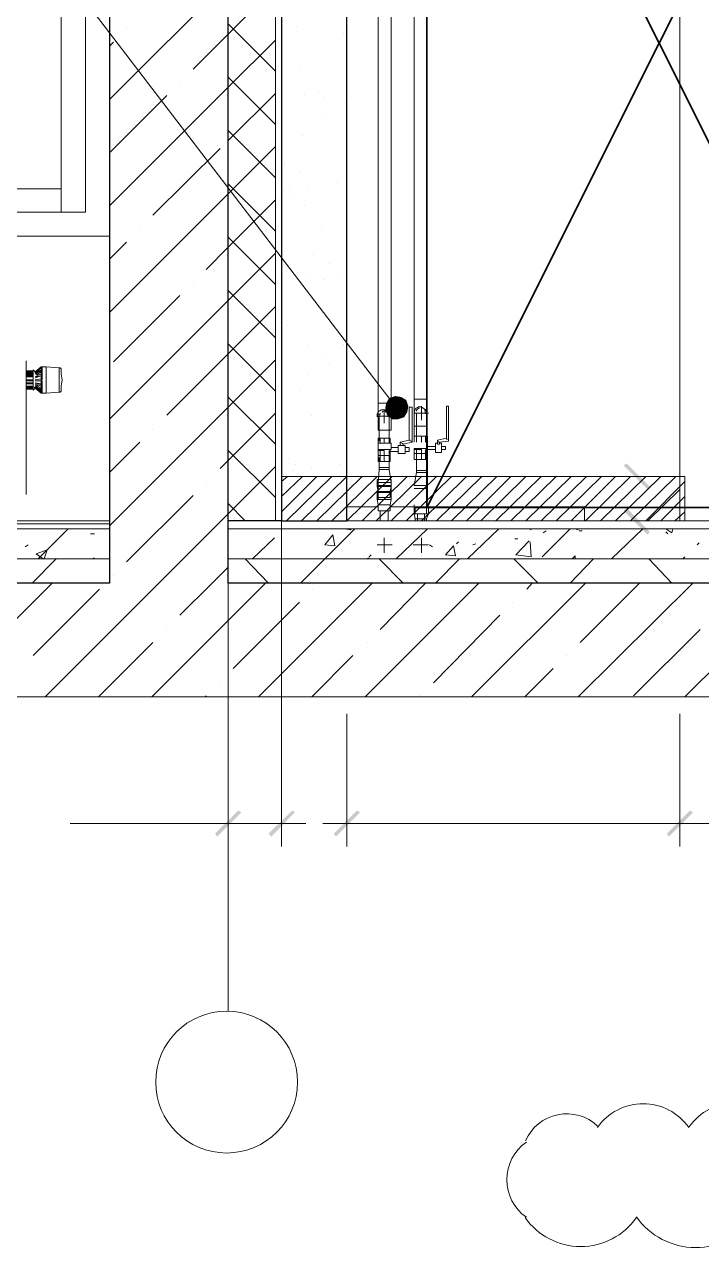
# Model space of a CAD drawing. Header units: millimetres. Extents: x -356862 to 418287, y 0 to 839748.
# Drawn here: x 372308 to 373765, y 767229 to 769862 of the extents above; entities that cross this region are included whole.
import ezdxf

# ---------------------------------------------------------------- set-up
doc = ezdxf.new("R2010")
doc.units = ezdxf.units.MM
doc.layers.add('PDF _Геометрия', color=7, linetype='Continuous', true_color=0xbababa)
doc.layers.add('PDF _Сплошная заливка', color=7, linetype='Continuous', true_color=0xf50000)

msp = doc.modelspace()

# ---------------------------------------------------------------- linework, layer by layer
at = {"color": 1, "lineweight": 35}
for points in [[(373174.3614, 768821.5881), (373174.3614, 770821.5881), (374174.3614, 770821.5881), (374174.3614, 768821.5881), (373174.3614, 768821.5881)], [(373174.3614, 770821.5881), (374174.3614, 768821.5881)], [(374174.3614, 770821.5881), (373174.3614, 768821.5881)]]:
    msp.add_lwpolyline(points, dxfattribs=at)
at = {"layer": 'PDF _Геометрия', "color": 7, "lineweight": 30}
for points in [[(379139.9154, 768659.0532), (372746.8227, 768659.0532), (372746.8227, 772761.6305), (372746.8227, 773006.2697), (372746.8227, 777056.8882), (378628.9876, 777056.8882)], [(371967.4412, 772761.6305), (372491.3587, 772761.6305), (372491.3587, 768659.0532), (371967.4412, 768659.0532)]]:
    msp.add_lwpolyline(points, dxfattribs=at)
at = {"layer": 'PDF _Геометрия', "color": 171, "lineweight": 20, "true_color": 0x7f7fff}
for points in [[(372746.8227, 768793.28), (372848.5752, 768793.28), (372848.5752, 777056.8882), (372746.8227, 777056.8882)], [(373002.2866, 777056.8882), (373718.8845, 777056.8882), (373718.8845, 768793.28), (373002.2866, 768793.28)]]:
    msp.add_lwpolyline(points, close=True, dxfattribs=at)
at = {"layer": 'PDF _Геометрия', "color": 171, "lineweight": 30, "true_color": 0x7f7fff}
msp.add_lwpolyline([(372746.8227, 777056.8882), (372861.5649, 777056.8882), (372861.5649, 768793.28), (372746.8227, 768793.28)], dxfattribs=at)
at = {"layer": 'PDF _Геометрия', "color": 24, "lineweight": 18, "true_color": 0xa12502}
msp.add_lwpolyline([(372861.5649, 768793.28), (373002.2866, 768793.28), (373002.2866, 777056.8882), (372861.5649, 777056.8882)], close=True, dxfattribs=at)
at = {"layer": 'PDF _Геометрия', "color": 8, "lineweight": 25, "true_color": 0x767676}
msp.add_lwpolyline([(372861.5649, 768793.28), (373002.2866, 768793.28), (373002.2866, 777056.8882), (372861.5649, 777056.8882)], close=True, dxfattribs=at)
at = {"layer": 'PDF _Геометрия', "color": 7, "lineweight": 9}
for points in [[(373002.2866, 777056.8882), (373002.2866, 768793.28)], [(372746.8227, 769031.4243), (372746.8227, 769405.9604)], [(372746.8227, 768929.6718), (372746.8227, 768929.6718)], [(372746.8227, 768314.8264), (372746.8227, 768827.9192)], [(372746.8227, 768213.0738), (372746.8227, 768213.0738)], [(372746.8227, 767736.7852), (372746.8227, 768111.3212)]]:
    msp.add_lwpolyline(points, dxfattribs=at)
at = {"layer": 'PDF _Геометрия', "color": 8, "lineweight": 5, "true_color": 0x808080}
for points in [[(373069.4, 777056.8882), (373069.4, 769046.579), (373069.4, 769018.4346), (373069.4, 768988.1254), (373071.5649, 768988.1254), (373071.5649, 768990.2903), (373071.5649, 768992.4553), (373071.5649, 768994.6202), (373071.5649, 768996.7852), (373071.5649, 768998.9501), (373071.5649, 769001.1151), (373071.5649, 769003.28), (373071.5649, 769005.445), (373071.5649, 769007.6099), (373071.5649, 769009.7748), (373071.5649, 769011.9398), (373071.5649, 769014.1047), (373071.5649, 769016.2697), (373071.5649, 769018.4346)], [(373097.5443, 769018.4346), (373097.5443, 769046.579), (373097.5443, 777056.8882)], [(373147.3381, 777056.8882), (373147.3381, 769055.2388), (373147.3381, 769024.9295)], [(372311.668, 768849.5687), (372311.668, 769137.5068)], [(372326.8227, 769079.0532), (372326.8227, 769076.8882), (372326.8227, 769074.7233), (372326.8227, 769102.8676), (372326.8227, 769118.0223), (372326.8227, 769115.8573), (372311.668, 769115.8573)], [(372326.8227, 769118.0223), (372326.8227, 769113.6924), (372326.8227, 769102.8676), (372326.8227, 769089.8779), (372326.8227, 769074.7233), (372337.6474, 769085.548)], [(372337.6474, 769107.1975), (372326.8227, 769118.0223), (372326.8227, 769102.8676), (372326.8227, 769105.0326), (372326.8227, 769107.1975), (372326.8227, 769109.3625), (372326.8227, 769111.5274), (372326.8227, 769113.6924)], [(372326.8227, 769118.0223), (372326.8227, 769118.0223)], [(372344.1422, 769070.3934), (372344.1422, 769068.2285), (372331.1526, 769079.0532), (372344.1422, 769068.2285), (372346.3072, 769068.2285), (372344.1422, 769068.2285), (372344.1422, 769070.3934), (372344.1422, 769072.5584), (372344.1422, 769074.7233), (372344.1422, 769076.8882), (372344.1422, 769079.0532), (372344.1422, 769083.3831), (372344.1422, 769085.548), (372344.1422, 769087.713), (372344.1422, 769094.2078), (372344.1422, 769098.5377), (372344.1422, 769105.0326), (372344.1422, 769109.3625), (372344.1422, 769113.6924), (372344.1422, 769115.8573), (372344.1422, 769118.0223), (372344.1422, 769122.3522), (372344.1422, 769124.5171), (372346.3072, 769124.5171), (372354.967, 769124.5171), (372354.967, 769068.2285)], [(372331.1526, 769113.6924), (372344.1422, 769124.5171), (372344.1422, 769122.3522), (372331.1526, 769111.5274), (372344.1422, 769122.3522), (372346.3072, 769122.3522)], [(372331.1526, 769111.5274), (372344.1422, 769118.0223), (372344.1422, 769122.3522)], [(372333.3175, 769107.1975), (372344.1422, 769113.6924), (372344.1422, 769115.8573)], [(372344.1422, 769122.3522), (372344.1422, 769122.3522)], [(372346.3072, 769122.3522), (372344.1422, 769122.3522), (372346.3072, 769122.3522)], [(372344.1422, 769122.3522), (372344.1422, 769122.3522)], [(372344.1422, 769118.0223), (372344.1422, 769118.0223)], [(372344.1422, 769118.0223), (372344.1422, 769118.0223)], [(372346.3072, 769098.5377), (372346.3072, 769124.5171)], [(372346.3072, 769122.3522), (372346.3072, 769122.3522)], [(372346.3072, 769068.2285), (372354.967, 769068.2285), (372383.1113, 769070.3934), (372385.2763, 769070.3934), (372387.4412, 769072.5584), (372387.4412, 769074.7233), (372387.4412, 769083.3831), (372389.6062, 769096.3728), (372387.4412, 769109.3625), (372387.4412, 769118.0223), (372387.4412, 769120.1872), (372385.2763, 769122.3522), (372387.4412, 769120.1872), (372387.4412, 769118.0223), (372387.4412, 769109.3625), (372389.6062, 769096.3728), (372387.4412, 769083.3831), (372387.4412, 769074.7233), (372387.4412, 769072.5584), (372385.2763, 769070.3934)], [(372385.2763, 769122.3522), (372383.1113, 769122.3522), (372354.967, 769124.5171)], [(372383.1113, 769122.3522), (372383.1113, 769070.3934)], [(372326.8227, 769113.6924), (372311.668, 769113.6924), (372326.8227, 769113.6924)], [(372326.8227, 769111.5274), (372311.668, 769111.5274), (372326.8227, 769111.5274)], [(372311.668, 769109.3625), (372326.8227, 769109.3625)], [(372311.668, 769107.1975), (372326.8227, 769107.1975)], [(372311.668, 769105.0326), (372326.8227, 769105.0326)], [(372326.8227, 769102.8676), (372311.668, 769102.8676), (372326.8227, 769102.8676)], [(372311.668, 769096.3728), (372326.8227, 769096.3728)], [(372326.8227, 769094.2078), (372311.668, 769094.2078)], [(372311.668, 769087.713), (372326.8227, 769087.713), (372326.8227, 769079.0532), (372326.8227, 769081.2181), (372326.8227, 769083.3831), (372326.8227, 769087.713), (372326.8227, 769089.8779)], [(372326.8227, 769089.8779), (372311.668, 769089.8779), (372326.8227, 769089.8779)], [(372326.8227, 769113.6924), (372326.8227, 769113.6924)], [(372326.8227, 769111.5274), (372326.8227, 769111.5274)], [(372326.8227, 769102.8676), (372326.8227, 769102.8676)], [(372326.8227, 769089.8779), (372326.8227, 769089.8779)], [(372346.3072, 769113.6924), (372344.1422, 769113.6924), (372344.1422, 769109.3625), (372331.1526, 769102.8676), (372344.1422, 769105.0326), (372344.1422, 769109.3625), (372346.3072, 769109.3625), (372346.3072, 769105.0326), (372344.1422, 769105.0326), (372331.1526, 769100.7027)], [(372331.1526, 769094.2078), (372344.1422, 769094.2078), (372344.1422, 769098.5377), (372344.1422, 769105.0326)], [(372331.1526, 769096.3728), (372344.1422, 769098.5377), (372346.3072, 769098.5377), (372346.3072, 769096.3728)], [(372346.3072, 769070.3934), (372344.1422, 769070.3934), (372346.3072, 769070.3934), (372346.3072, 769068.2285), (372346.3072, 769094.2078), (372344.1422, 769094.2078), (372344.1422, 769087.713), (372331.1526, 769089.8779), (372344.1422, 769085.548), (372344.1422, 769087.713), (372346.3072, 769087.713)], [(372344.1422, 769107.1975), (372346.3072, 769107.1975)], [(372344.1422, 769105.0326), (372344.1422, 769105.0326)], [(372346.3072, 769105.0326), (372344.1422, 769105.0326), (372346.3072, 769105.0326)], [(372344.1422, 769105.0326), (372344.1422, 769105.0326)], [(372326.8227, 769083.3831), (372311.668, 769083.3831), (372326.8227, 769083.3831)], [(372311.668, 769081.2181), (372326.8227, 769081.2181)], [(372326.8227, 769079.0532), (372311.668, 769079.0532), (372326.8227, 769079.0532)], [(372326.8227, 769076.8882), (372311.668, 769076.8882), (372326.8227, 769076.8882)], [(372326.8227, 769083.3831), (372326.8227, 769083.3831)], [(372326.8227, 769079.0532), (372326.8227, 769079.0532)], [(372326.8227, 769074.7233), (372326.8227, 769074.7233)], [(372326.8227, 769074.7233), (372326.8227, 769074.7233)], [(372328.9876, 769081.2181), (372344.1422, 769070.3934), (372344.1422, 769072.5584)], [(372331.1526, 769087.713), (372344.1422, 769083.3831), (372344.1422, 769085.548), (372346.3072, 769085.548), (372344.1422, 769085.548), (372346.3072, 769085.548), (372346.3072, 769083.3831), (372344.1422, 769083.3831), (372344.1422, 769079.0532), (372331.1526, 769085.548)], [(372344.1422, 769076.8882), (372346.3072, 769076.8882), (372344.1422, 769076.8882), (372346.3072, 769076.8882), (372344.1422, 769076.8882), (372344.1422, 769074.7233), (372331.1526, 769083.3831), (372344.1422, 769076.8882), (372344.1422, 769079.0532), (372346.3072, 769079.0532)], [(372331.1526, 769081.2181), (372344.1422, 769072.5584), (372344.1422, 769074.7233)], [(372346.3072, 769072.5584), (372344.1422, 769072.5584), (372346.3072, 769072.5584)], [(372344.1422, 769068.2285), (372344.1422, 769068.2285)], [(372344.1422, 769068.2285), (372344.1422, 769068.2285)], [(373069.4, 769046.579), (373082.3897, 769046.579), (373097.5443, 769046.579)], [(373147.3381, 769055.2388), (373162.4928, 769055.2388), (373175.4824, 769055.2388)], [(373162.4928, 769009.7748), (373162.4928, 769040.0841)], [(373197.1319, 768959.981), (373197.1319, 768957.8161), (373199.2969, 768957.8161), (373201.4618, 768957.8161), (373201.4618, 768962.146), (373220.9464, 768964.3109), (373220.9464, 769040.0841), (373218.7814, 769040.0841), (373216.6165, 769040.0841), (373216.6165, 768970.8058), (373197.1319, 768966.4759), (373197.1319, 768957.8161), (373197.1319, 768959.981), (373192.802, 768959.981), (373192.802, 768940.4965), (373205.7917, 768940.4965), (373205.7917, 768959.981), (373201.4618, 768959.981)], [(373220.9464, 769040.0841), (373220.9464, 769040.0841)], [(373067.235, 769018.4346), (373097.5443, 769018.4346), (373097.5443, 768988.1254), (373093.2144, 768988.1254), (373093.2144, 768990.2903), (373093.2144, 768992.4553), (373093.2144, 768994.6202), (373093.2144, 768996.7852), (373093.2144, 768998.9501), (373093.2144, 769001.1151), (373093.2144, 769003.28), (373093.2144, 769005.445), (373093.2144, 769007.6099), (373093.2144, 769009.7748), (373093.2144, 769011.9398), (373093.2144, 769014.1047), (373093.2144, 769016.2697), (373093.2144, 769018.4346)], [(373071.5649, 769020.5996), (373073.7299, 769022.7645), (373073.7299, 769024.9295)], [(373075.8948, 769027.0944), (373075.8948, 769027.0944)], [(373078.0598, 769027.0944), (373080.2247, 769029.2594)], [(373082.3897, 769003.28), (373082.3897, 769033.5893)], [(373084.5546, 769029.2594), (373086.7196, 769027.0944)], [(373088.8845, 769027.0944), (373088.8845, 769027.0944)], [(373091.0495, 769024.9295), (373091.0495, 769022.7645)], [(373093.2144, 769022.7645), (373093.2144, 769020.5996)], [(373175.4824, 768953.4862), (373175.4824, 768962.146), (373175.4824, 768975.1357), (373171.1526, 768975.1357), (373162.4928, 768975.1357), (373151.668, 768975.1357), (373147.3381, 768975.1357), (373147.3381, 768962.146), (373147.3381, 768996.7852), (373147.3381, 769024.9295), (373177.6474, 769024.9295)], [(373151.668, 769024.9295), (373151.668, 769022.7645), (373151.668, 769020.5996), (373151.668, 769018.4346), (373151.668, 769016.2697), (373151.668, 769014.1047), (373151.668, 769011.9398), (373151.668, 769009.7748), (373151.668, 769007.6099), (373151.668, 769005.445), (373151.668, 769003.28), (373151.668, 769001.1151), (373151.668, 768998.9501), (373151.668, 768996.7852), (373147.3381, 768996.7852)], [(373151.668, 769029.2594), (373151.668, 769031.4243), (373153.833, 769033.5893), (373155.9979, 769035.7542), (373158.1629, 769035.7542)], [(373164.6577, 769035.7542), (373166.8227, 769035.7542), (373168.9876, 769033.5893)], [(373171.1526, 769033.5893), (373171.1526, 769031.4243), (373171.1526, 769029.2594)], [(373175.4824, 768996.7852), (373173.3175, 768996.7852), (373173.3175, 768998.9501), (373173.3175, 769001.1151), (373173.3175, 769003.28), (373173.3175, 769005.445), (373173.3175, 769007.6099), (373173.3175, 769009.7748), (373173.3175, 769011.9398), (373173.3175, 769014.1047), (373173.3175, 769016.2697), (373173.3175, 769018.4346), (373173.3175, 769020.5996), (373173.3175, 769022.7645), (373173.3175, 769024.9295)], [(373093.2144, 768964.3109), (373093.2144, 768988.1254), (373082.3897, 768988.1254), (373071.5649, 768988.1254), (373071.5649, 768964.3109)], [(373093.2144, 768988.1254), (373082.3897, 768988.1254), (373071.5649, 768988.1254)], [(373173.3175, 768966.4759), (373173.3175, 768996.7852), (373162.4928, 768996.7852), (373151.668, 768996.7852), (373151.668, 768966.4759)], [(373173.3175, 768996.7852), (373162.4928, 768996.7852), (373151.668, 768996.7852)], [(373082.3897, 768921.012), (373082.3897, 768944.8264), (373073.7299, 768944.8264), (373069.4, 768944.8264), (373069.4, 768921.012), (373073.7299, 768921.012), (373082.3897, 768921.012), (373093.2144, 768921.012), (373095.3794, 768921.012), (373095.3794, 768934.0017), (373093.2144, 768934.0017), (373082.3897, 768934.0017), (373073.7299, 768934.0017), (373069.4, 768934.0017), (373069.4, 768946.9913), (373069.4, 768959.981), (373069.4, 768970.8058), (373073.7299, 768970.8058), (373082.3897, 768970.8058), (373093.2144, 768970.8058), (373095.3794, 768970.8058), (373095.3794, 768959.981)], [(373112.6989, 768951.3212), (373097.5443, 768951.3212), (373097.5443, 768959.981), (373082.3897, 768959.981), (373069.4, 768959.981)], [(373073.7299, 768959.981), (373073.7299, 768970.8058)], [(373082.3897, 768959.981), (373082.3897, 768970.8058)], [(373093.2144, 768959.981), (373093.2144, 768970.8058)], [(373119.1938, 768959.981), (373119.1938, 768962.146), (373117.0288, 768962.146)], [(373117.0288, 768962.146), (373117.0288, 768962.146)], [(373123.5237, 768957.8161), (373121.3587, 768959.981)], [(373123.5237, 768957.8161), (373123.5237, 768957.8161)], [(373138.6783, 768964.3109), (373138.6783, 768966.4759), (373136.5134, 768966.4759)], [(373143.0082, 768962.146), (373140.8433, 768964.3109)], [(373151.668, 768962.146), (373151.668, 768975.1357)], [(373162.4928, 768962.146), (373162.4928, 768975.1357)], [(373171.1526, 768962.146), (373171.1526, 768975.1357)], [(373175.4824, 768959.981), (373175.4824, 768959.981)], [(373199.2969, 768964.3109), (373197.1319, 768964.3109), (373197.1319, 768966.4759)], [(373197.1319, 768966.4759), (373197.1319, 768966.4759)], [(373197.1319, 768957.8161), (373197.1319, 768957.8161)], [(373197.1319, 768957.8161), (373197.1319, 768957.8161)], [(373201.4618, 768962.146), (373199.2969, 768962.146)], [(373199.2969, 768957.8161), (373199.2969, 768957.8161)], [(373201.4618, 768962.146), (373201.4618, 768962.146)], [(373201.4618, 768957.8161), (373201.4618, 768959.981), (373201.4618, 768957.8161)], [(373201.4618, 768957.8161), (373201.4618, 768957.8161)], [(373201.4618, 768957.8161), (373201.4618, 768957.8161)], [(373201.4618, 768957.8161), (373201.4618, 768957.8161)], [(373218.7814, 768968.6408), (373216.6165, 768968.6408), (373216.6165, 768970.8058)], [(373220.9464, 768964.3109), (373220.9464, 768966.4759)], [(373069.4, 768946.9913), (373082.3897, 768946.9913), (373097.5443, 768946.9913), (373095.3794, 768946.9913)], [(373073.7299, 768921.012), (373073.7299, 768944.8264)], [(373093.2144, 768936.1666), (373093.2144, 768944.8264)], [(373093.2144, 768921.012), (373093.2144, 768934.0017)], [(373095.3794, 768944.8264), (373095.3794, 768946.9913), (373097.5443, 768946.9913), (373097.5443, 768949.1563), (373097.5443, 768951.3212)], [(373097.5443, 768946.9913), (373095.3794, 768946.9913), (373095.3794, 768944.8264), (373095.3794, 768942.6614)], [(373095.3794, 768934.0017), (373095.3794, 768942.6614), (373112.6989, 768942.6614)], [(373117.0288, 768955.6511), (373117.0288, 768955.6511)], [(373117.0288, 768955.6511), (373117.0288, 768955.6511)], [(373121.3587, 768955.6511), (373123.5237, 768955.6511), (373121.3587, 768955.6511), (373119.1938, 768955.6511), (373117.0288, 768955.6511)], [(373117.0288, 768955.6511), (373117.0288, 768955.6511)], [(373117.0288, 768955.6511), (373117.0288, 768955.6511)], [(373123.5237, 768955.6511), (373123.5237, 768955.6511)], [(373123.5237, 768955.6511), (373123.5237, 768955.6511)], [(373123.5237, 768955.6511), (373123.5237, 768955.6511)], [(373123.5237, 768955.6511), (373123.5237, 768955.6511)], [(373127.8536, 768942.6614), (373136.5134, 768942.6614), (373136.5134, 768951.3212), (373127.8536, 768951.3212)], [(373136.5134, 768951.3212), (373136.5134, 768951.3212)], [(373136.5134, 768942.6614), (373136.5134, 768942.6614)], [(373175.4824, 768938.3315), (373171.1526, 768938.3315), (373162.4928, 768938.3315), (373151.668, 768938.3315), (373147.3381, 768938.3315), (373147.3381, 768949.1563), (373162.4928, 768949.1563), (373175.4824, 768949.1563), (373175.4824, 768946.9913), (373175.4824, 768938.3315), (373175.4824, 768925.3419), (373171.1526, 768925.3419), (373162.4928, 768925.3419), (373151.668, 768925.3419), (373147.3381, 768925.3419), (373147.3381, 768946.9913), (373151.668, 768946.9913), (373162.4928, 768946.9913), (373162.4928, 768925.3419)], [(373151.668, 768925.3419), (373151.668, 768946.9913)], [(373151.668, 768931.8367), (373151.668, 768901.5274), (373162.4928, 768901.5274), (373173.3175, 768901.5274), (373173.3175, 768931.8367)], [(373171.1526, 768925.3419), (373171.1526, 768946.9913)], [(373192.802, 768953.4862), (373175.4824, 768953.4862), (373175.4824, 768949.1563), (373175.4824, 768951.3212)], [(373175.4824, 768949.1563), (373175.4824, 768949.1563)], [(373175.4824, 768949.1563), (373175.4824, 768949.1563)], [(373175.4824, 768949.1563), (373175.4824, 768949.1563)], [(373175.4824, 768949.1563), (373175.4824, 768949.1563)], [(373175.4824, 768834.414), (373175.4824, 768862.5584), (373175.4824, 768869.0532), (373175.4824, 768946.9913), (373192.802, 768946.9913)], [(373205.7917, 768946.9913), (373214.4515, 768946.9913), (373214.4515, 768953.4862), (373205.7917, 768953.4862)], [(373214.4515, 768953.4862), (373214.4515, 768953.4862)], [(373214.4515, 768946.9913), (373214.4515, 768946.9913)], [(373071.5649, 768929.6718), (373071.5649, 768908.0223), (373082.3897, 768908.0223), (373093.2144, 768908.0223), (373093.2144, 768929.6718)], [(373071.5649, 768903.6924), (373069.4, 768875.548)], [(373071.5649, 768903.6924), (373082.3897, 768903.6924)], [(373082.3897, 768903.6924), (373093.2144, 768903.6924)], [(373097.5443, 768875.548), (373093.2144, 768903.6924)], [(373069.4, 768838.7439), (373069.4, 768869.0532), (373069.4, 768875.548), (373082.3897, 768875.548), (373097.5443, 768875.548), (373097.5443, 768869.0532), (373097.5443, 768838.7439), (373097.5443, 768853.8986), (373082.3897, 768853.8986), (373067.235, 768853.8986), (373067.235, 768838.7439), (373082.3897, 768838.7439), (373097.5443, 768838.7439), (373082.3897, 768838.7439), (373067.235, 768838.7439), (373069.4, 768827.9192), (373082.3897, 768827.9192), (373095.3794, 768827.9192), (373097.5443, 768838.7439)], [(373069.4, 768875.548), (373082.3897, 768875.548), (373097.5443, 768875.548)], [(373097.5443, 768869.0532), (373082.3897, 768869.0532), (373069.4, 768869.0532)], [(373175.4824, 768869.0532), (373162.4928, 768869.0532), (373147.3381, 768869.0532)], [(373175.4824, 768862.5584), (373162.4928, 768862.5584), (373147.3381, 768862.5584)], [(373147.3381, 768827.9192), (373147.3381, 768823.5893)], [(373175.4824, 768823.5893), (373175.4824, 768827.9192)], [(373002.2866, 768823.5893), (373069.4, 768823.5893)], [(373073.7299, 768814.9295), (373073.7299, 768793.28)], [(373091.0495, 768793.28), (373091.0495, 768814.9295)], [(373095.3794, 768823.5893), (373149.5031, 768823.5893)], [(373153.833, 768808.4346), (373153.833, 768793.28)], [(373168.9876, 768793.28), (373168.9876, 768808.4346)], [(373173.3175, 768823.5893), (373513.2144, 768823.5893), (373513.2144, 768793.28)], [(373082.3897, 768724.0017), (373082.3897, 768756.4759)], [(373162.4928, 768724.0017), (373162.4928, 768756.4759)], [(373067.235, 768741.3212), (373099.7093, 768741.3212)], [(373145.1732, 768741.3212), (373177.6474, 768741.3212)]]:
    msp.add_lwpolyline(points, dxfattribs=at)
at = {"layer": 'PDF _Геометрия', "color": 7, "lineweight": 5}
for points in [[(373718.8845, 768793.28), (373718.8845, 769405.9604), (373718.8845, 772168.4346), (374318.5752, 772168.4346)], [(372491.3587, 769405.9604), (371967.4412, 769405.9604)], [(373718.8845, 769405.9604), (373718.8845, 769405.9604)], [(372311.668, 768849.5687), (372311.668, 769137.5068)], [(372326.8227, 769079.0532), (372326.8227, 769076.8882), (372326.8227, 769074.7233), (372326.8227, 769102.8676), (372326.8227, 769118.0223), (372326.8227, 769115.8573), (372311.668, 769115.8573)], [(372326.8227, 769118.0223), (372326.8227, 769113.6924), (372326.8227, 769102.8676), (372326.8227, 769089.8779), (372326.8227, 769074.7233), (372337.6474, 769085.548)], [(372337.6474, 769107.1975), (372326.8227, 769118.0223), (372326.8227, 769102.8676), (372326.8227, 769105.0326), (372326.8227, 769107.1975), (372326.8227, 769109.3625), (372326.8227, 769111.5274), (372326.8227, 769113.6924)], [(372326.8227, 769118.0223), (372326.8227, 769118.0223)], [(372344.1422, 769070.3934), (372344.1422, 769068.2285), (372331.1526, 769079.0532), (372344.1422, 769068.2285), (372346.3072, 769068.2285), (372344.1422, 769068.2285), (372344.1422, 769070.3934), (372344.1422, 769072.5584), (372344.1422, 769074.7233), (372344.1422, 769076.8882), (372344.1422, 769079.0532), (372344.1422, 769083.3831), (372344.1422, 769085.548), (372344.1422, 769087.713), (372344.1422, 769094.2078), (372344.1422, 769098.5377), (372344.1422, 769105.0326), (372344.1422, 769109.3625), (372344.1422, 769113.6924), (372344.1422, 769115.8573), (372344.1422, 769118.0223), (372344.1422, 769122.3522), (372344.1422, 769124.5171), (372346.3072, 769124.5171), (372354.967, 769124.5171), (372354.967, 769068.2285)], [(372331.1526, 769113.6924), (372344.1422, 769124.5171), (372344.1422, 769122.3522), (372331.1526, 769111.5274), (372344.1422, 769122.3522), (372346.3072, 769122.3522)], [(372331.1526, 769111.5274), (372344.1422, 769118.0223), (372344.1422, 769122.3522)], [(372333.3175, 769107.1975), (372344.1422, 769113.6924), (372344.1422, 769115.8573)], [(372344.1422, 769122.3522), (372344.1422, 769122.3522)], [(372346.3072, 769122.3522), (372344.1422, 769122.3522), (372346.3072, 769122.3522)], [(372344.1422, 769122.3522), (372344.1422, 769122.3522)], [(372344.1422, 769118.0223), (372344.1422, 769118.0223)], [(372344.1422, 769118.0223), (372344.1422, 769118.0223)], [(372346.3072, 769098.5377), (372346.3072, 769124.5171)], [(372346.3072, 769122.3522), (372346.3072, 769122.3522)], [(372346.3072, 769068.2285), (372354.967, 769068.2285), (372383.1113, 769070.3934), (372385.2763, 769070.3934), (372387.4412, 769072.5584), (372387.4412, 769074.7233), (372387.4412, 769083.3831), (372389.6062, 769096.3728), (372387.4412, 769109.3625), (372387.4412, 769118.0223), (372387.4412, 769120.1872), (372385.2763, 769122.3522), (372387.4412, 769120.1872), (372387.4412, 769118.0223), (372387.4412, 769109.3625), (372389.6062, 769096.3728), (372387.4412, 769083.3831), (372387.4412, 769074.7233), (372387.4412, 769072.5584), (372385.2763, 769070.3934)], [(372385.2763, 769122.3522), (372383.1113, 769122.3522), (372354.967, 769124.5171)], [(372383.1113, 769122.3522), (372383.1113, 769070.3934)], [(372326.8227, 769113.6924), (372311.668, 769113.6924), (372326.8227, 769113.6924)], [(372326.8227, 769111.5274), (372311.668, 769111.5274), (372326.8227, 769111.5274)], [(372311.668, 769109.3625), (372326.8227, 769109.3625)], [(372311.668, 769107.1975), (372326.8227, 769107.1975)], [(372311.668, 769105.0326), (372326.8227, 769105.0326)], [(372326.8227, 769102.8676), (372311.668, 769102.8676), (372326.8227, 769102.8676)], [(372311.668, 769096.3728), (372326.8227, 769096.3728)], [(372326.8227, 769094.2078), (372311.668, 769094.2078)], [(372311.668, 769087.713), (372326.8227, 769087.713), (372326.8227, 769079.0532), (372326.8227, 769081.2181), (372326.8227, 769083.3831), (372326.8227, 769087.713), (372326.8227, 769089.8779)], [(372326.8227, 769089.8779), (372311.668, 769089.8779), (372326.8227, 769089.8779)], [(372326.8227, 769113.6924), (372326.8227, 769113.6924)], [(372326.8227, 769111.5274), (372326.8227, 769111.5274)], [(372326.8227, 769102.8676), (372326.8227, 769102.8676)], [(372326.8227, 769089.8779), (372326.8227, 769089.8779)], [(372346.3072, 769113.6924), (372344.1422, 769113.6924), (372344.1422, 769109.3625), (372331.1526, 769102.8676), (372344.1422, 769105.0326), (372344.1422, 769109.3625), (372346.3072, 769109.3625), (372346.3072, 769105.0326), (372344.1422, 769105.0326), (372331.1526, 769100.7027)], [(372331.1526, 769094.2078), (372344.1422, 769094.2078), (372344.1422, 769098.5377), (372344.1422, 769105.0326)], [(372331.1526, 769096.3728), (372344.1422, 769098.5377), (372346.3072, 769098.5377), (372346.3072, 769096.3728)], [(372346.3072, 769070.3934), (372344.1422, 769070.3934), (372346.3072, 769070.3934), (372346.3072, 769068.2285), (372346.3072, 769094.2078), (372344.1422, 769094.2078), (372344.1422, 769087.713), (372331.1526, 769089.8779), (372344.1422, 769085.548), (372344.1422, 769087.713), (372346.3072, 769087.713)], [(372344.1422, 769107.1975), (372346.3072, 769107.1975)], [(372344.1422, 769105.0326), (372344.1422, 769105.0326)], [(372346.3072, 769105.0326), (372344.1422, 769105.0326), (372346.3072, 769105.0326)], [(372344.1422, 769105.0326), (372344.1422, 769105.0326)], [(372326.8227, 769083.3831), (372311.668, 769083.3831), (372326.8227, 769083.3831)], [(372311.668, 769081.2181), (372326.8227, 769081.2181)], [(372326.8227, 769079.0532), (372311.668, 769079.0532), (372326.8227, 769079.0532)], [(372326.8227, 769076.8882), (372311.668, 769076.8882), (372326.8227, 769076.8882)], [(372326.8227, 769083.3831), (372326.8227, 769083.3831)], [(372326.8227, 769079.0532), (372326.8227, 769079.0532)], [(372326.8227, 769074.7233), (372326.8227, 769074.7233)], [(372326.8227, 769074.7233), (372326.8227, 769074.7233)], [(372328.9876, 769081.2181), (372344.1422, 769070.3934), (372344.1422, 769072.5584)], [(372331.1526, 769087.713), (372344.1422, 769083.3831), (372344.1422, 769085.548), (372346.3072, 769085.548), (372344.1422, 769085.548), (372346.3072, 769085.548), (372346.3072, 769083.3831), (372344.1422, 769083.3831), (372344.1422, 769079.0532), (372331.1526, 769085.548)], [(372344.1422, 769076.8882), (372346.3072, 769076.8882), (372344.1422, 769076.8882), (372346.3072, 769076.8882), (372344.1422, 769076.8882), (372344.1422, 769074.7233), (372331.1526, 769083.3831), (372344.1422, 769076.8882), (372344.1422, 769079.0532), (372346.3072, 769079.0532)], [(372331.1526, 769081.2181), (372344.1422, 769072.5584), (372344.1422, 769074.7233)], [(372346.3072, 769072.5584), (372344.1422, 769072.5584), (372346.3072, 769072.5584)], [(372344.1422, 769068.2285), (372344.1422, 769068.2285)], [(372344.1422, 769068.2285), (372344.1422, 769068.2285)], [(372491.3587, 768659.0532), (372491.3587, 768793.28), (371967.4412, 768793.28)], [(372491.3587, 768786.7852), (371967.4412, 768786.7852)], [(372491.3587, 768775.9604), (371967.4412, 768775.9604)], [(378628.9876, 768659.0532), (378628.9876, 768793.28), (372746.8227, 768793.28)], [(378628.9876, 768775.9604), (372746.8227, 768775.9604)], [(372491.3587, 768711.012), (371967.4412, 768711.012)], [(378628.9876, 768711.012), (372746.8227, 768711.012)], [(387448.9876, 768414.414), (387360.2247, 768414.414), (379737.4412, 768414.414), (379700.6371, 768561.6305), (379627.0288, 768265.0326), (379590.2247, 768414.414), (371967.4412, 768414.414), (371878.6783, 768414.414)]]:
    msp.add_lwpolyline(points, dxfattribs=at)
at = {"layer": 'PDF _Геометрия', "color": 252, "lineweight": 5, "true_color": 0x989898}
msp.add_lwpolyline([(372439.4, 770787.1975), (372439.4, 769457.9192), (372387.4412, 769457.9192), (372387.4412, 770787.1975), (372387.4412, 772064.5171), (372439.4, 772064.5171)], close=True, dxfattribs=at)
at = {"layer": 'PDF _Геометрия', "color": 251, "lineweight": 20, "true_color": 0x545454}
msp.add_lwpolyline([(373093.2144, 769057.4037), (373078.0598, 769076.8882), (371885.1732, 770635.6511), (371811.5649, 770635.6511), (370700.9464, 770635.6511)], dxfattribs=at)
at = {"layer": 'PDF _Геометрия', "lineweight": 5}
for points in [[(372491.3587, 769700.3934), (372746.8227, 769955.8573)], [(372528.1629, 769851.9398), (372528.1629, 769851.9398)], [(372671.0495, 769765.3419), (372746.8227, 769841.1151)], [(372491.3587, 769815.1357), (372500.0185, 769823.7955)], [(372491.3587, 769470.9089), (372746.8227, 769726.3728)], [(372642.9051, 769737.1975), (372642.9051, 769737.1975)], [(372491.3587, 769585.6511), (372614.7608, 769709.0532)], [(372584.4515, 769451.4243), (372729.5031, 769594.3109)], [(372491.3587, 769241.4243), (372746.8227, 769496.8882)], [(372556.3072, 769421.1151), (372556.3072, 769421.1151)], [(372491.3587, 769356.1666), (372528.1629, 769392.9707)], [(372699.1938, 769334.5171), (372746.8227, 769382.146)], [(372671.0495, 769306.3728), (372671.0495, 769306.3728)], [(372500.0185, 769135.3419), (372642.9051, 769278.2285)], [(372491.3587, 769011.9398), (372746.8227, 769267.4037)], [(372614.7608, 769020.5996), (372746.8227, 769152.6614)], [(372491.3587, 768782.4553), (372746.8227, 769037.9192)], [(372584.4515, 768990.2903), (372584.4515, 768990.2903)], [(372491.3587, 768897.1975), (372556.3072, 768962.146)], [(372729.5031, 768905.8573), (372746.8227, 768923.1769)], [(372699.1938, 768875.548), (372699.1938, 768875.548)], [(372528.1629, 768704.5171), (372671.0495, 768847.4037)], [(372352.802, 768414.414), (372597.4412, 768659.0532), (372746.8227, 768808.4346)], [(372337.6474, 768711.012), (372402.5959, 768775.9604)], [(372902.6989, 768659.0532), (372954.6577, 768711.012), (373019.6062, 768775.9604)], [(372997.9567, 768775.9604), (373010.9464, 768773.7955), (373010.9464, 768775.9604)], [(373108.369, 768711.012), (373175.4824, 768775.9604)], [(373262.0804, 768711.012), (373329.1938, 768775.9604)], [(373394.1422, 768775.9604), (373398.4721, 768773.7955)], [(373422.2866, 768715.3419), (373482.9051, 768775.9604)], [(373493.7299, 768775.9604), (373500.2247, 768773.7955)], [(373571.668, 768711.012), (373638.7814, 768775.9604)], [(373688.5752, 768775.9604), (373701.5649, 768767.3006), (373703.7299, 768775.9604)], [(372450.2247, 768765.1357), (372458.8845, 768765.1357)], [(372798.7814, 768711.012), (372846.4103, 768756.4759)], [(373238.266, 768743.4862), (373242.5959, 768747.8161)], [(373363.833, 768754.3109), (373370.3278, 768754.3109)], [(373396.3072, 768747.8161), (373398.4721, 768715.3419), (373365.9979, 768719.6718), (373394.1422, 768749.981)], [(373424.4515, 768767.3006), (373430.9464, 768771.6305)], [(373502.3897, 768771.6305), (373508.8845, 768771.6305)], [(373688.5752, 768769.4656), (373692.9051, 768765.1357)], [(372309.5031, 768736.9913), (372315.9979, 768741.3212)], [(372350.6371, 768711.012), (372357.1319, 768730.4965), (372333.3175, 768721.8367), (372348.4721, 768711.012)], [(373179.8123, 768741.3212), (373186.3072, 768736.9913)], [(373272.9051, 768741.3212), (373279.4, 768743.4862)], [(373755.6886, 768741.3212), (373760.0185, 768745.6511)], [(372324.6577, 768659.0532), (372376.6165, 768711.012)], [(372456.7196, 768713.1769), (372458.8845, 768711.012)], [(372642.9051, 768589.7748), (372712.1835, 768659.0532), (372746.8227, 768693.6924)], [(372833.4206, 768659.0532), (372783.6268, 768711.012)], [(373043.4206, 768711.012), (373049.9154, 768713.1769)], [(373049.9154, 768715.3419), (373054.2453, 768719.6718)], [(373123.5237, 768659.0532), (373071.5649, 768711.012)], [(373192.802, 768659.0532), (373244.7608, 768711.012)], [(373413.6268, 768659.0532), (373361.668, 768711.012)], [(373482.9051, 768659.0532), (373532.6989, 768711.012)], [(373487.235, 768711.012), (373493.7299, 768717.5068), (373493.7299, 768711.012)], [(373701.5649, 768659.0532), (373651.7711, 768711.012)], [(373725.3794, 768711.012), (373729.7093, 768715.3419)], [(372500.0185, 768676.3728), (372500.0185, 768676.3728)], [(372123.3175, 768414.414), (372367.9567, 768659.0532)], [(372326.8227, 768503.1769), (372469.7093, 768646.0635)], [(372582.2866, 768414.414), (372826.9257, 768659.0532)], [(372811.7711, 768414.414), (373056.4103, 768659.0532)], [(372928.6783, 768646.0635), (372928.6783, 768646.0635)], [(373041.2556, 768414.414), (373285.8948, 768659.0532)], [(373073.7299, 768559.4656), (373171.1526, 768659.0532)], [(373270.7402, 768414.414), (373515.3794, 768659.0532)], [(373389.8123, 768646.0635), (373400.6371, 768659.0532)], [(373500.2247, 768414.414), (373747.0288, 768659.0532)], [(373504.5546, 768531.3212), (373632.2866, 768659.0532)], [(373729.7093, 768414.414), (373976.5134, 768659.0532)], [(372757.6474, 768475.0326), (372900.534, 768617.9192)], [(373359.5031, 768617.9192), (373359.5031, 768617.9192)], [(373188.4721, 768444.7233), (373331.3587, 768589.7748)], [(372614.7608, 768559.4656), (372614.7608, 768559.4656)], [(373619.2969, 768416.579), (373762.1835, 768559.4656)], [(372467.5443, 768414.414), (372584.4515, 768531.3212)], [(373045.5855, 768531.3212), (373045.5855, 768531.3212)], [(372926.5134, 768414.414), (373015.2763, 768503.1769)], [(373474.2453, 768503.1769), (373474.2453, 768503.1769)], [(373385.4824, 768414.414), (373446.101, 768475.0326)], [(372729.5031, 768444.7233), (372729.5031, 768444.7233)], [(372697.0288, 768414.414), (372699.1938, 768416.579)], [(373160.3278, 768416.579), (373160.3278, 768416.579)]]:
    msp.add_lwpolyline(points, dxfattribs=at)
at = {"layer": 'PDF _Геометрия', "color": 171, "lineweight": 20, "true_color": 0x7f7fff}
for points in [[(372746.8227, 769841.1151), (372848.5752, 769942.8676)], [(372848.5752, 769761.012), (372746.8227, 769862.7645)], [(372746.8227, 769726.3728), (372848.5752, 769828.1254)], [(372848.5752, 769646.2697), (372746.8227, 769748.0223)], [(372746.8227, 769611.6305), (372848.5752, 769713.3831)], [(372848.5752, 769531.5274), (372746.8227, 769633.28)], [(372746.8227, 769496.8882), (372848.5752, 769598.6408)], [(372848.5752, 769416.7852), (372746.8227, 769518.5377)], [(372746.8227, 769382.146), (372848.5752, 769483.8986)], [(372848.5752, 769302.0429), (372746.8227, 769403.7955)], [(372746.8227, 769267.4037), (372848.5752, 769369.1563)], [(372848.5752, 769187.3006), (372746.8227, 769289.0532)], [(372746.8227, 769152.6614), (372848.5752, 769254.414)], [(372848.5752, 769072.5584), (372746.8227, 769174.3109)], [(372746.8227, 769037.9192), (372848.5752, 769139.6718)], [(372848.5752, 768957.8161), (372746.8227, 769059.5687)], [(372746.8227, 768923.1769), (372848.5752, 769024.9295)], [(372848.5752, 768843.0738), (372746.8227, 768944.8264)], [(372746.8227, 768808.4346), (372848.5752, 768910.1872)], [(372783.6268, 768793.28), (372746.8227, 768830.0841)], [(372846.4103, 768793.28), (372848.5752, 768795.445)]]:
    msp.add_lwpolyline(points, dxfattribs=at)
at = {"layer": 'PDF _Геометрия', "color": 24, "lineweight": 18, "true_color": 0xa12502}
for points in [[(372894.0391, 769856.2697), (372894.0391, 769856.2697)], [(372995.7917, 769843.28), (372995.7917, 769843.28)], [(372863.7299, 769789.1563), (372863.7299, 769789.1563)], [(372900.534, 769771.8367), (372900.534, 769771.8367)], [(372911.3587, 769711.2181), (372911.3587, 769711.2181)], [(372941.668, 769717.713), (372941.668, 769717.713)], [(372954.6577, 769704.7233), (372954.6577, 769704.7233)], [(373000.1216, 769693.8986), (373000.1216, 769693.8986)], [(372956.8227, 769661.4243), (372956.8227, 769661.4243)], [(372907.0288, 769622.4553), (372907.0288, 769622.4553)], [(372868.0598, 769561.8367), (372868.0598, 769561.8367)], [(372902.6989, 769542.3522), (372902.6989, 769542.3522)], [(372920.0185, 769512.0429), (372920.0185, 769512.0429)], [(372982.802, 769520.7027), (372982.802, 769520.7027)], [(372865.8948, 769503.3831), (372865.8948, 769503.3831)], [(372878.8845, 769505.548), (372878.8845, 769505.548)], [(372881.0495, 769490.3934), (372881.0495, 769490.3934)], [(372911.3587, 769470.9089), (372911.3587, 769470.9089)], [(372948.1629, 769427.6099), (372948.1629, 769427.6099)], [(372930.8433, 769366.9913), (372930.8433, 769366.9913)], [(372965.4824, 769347.5068), (372965.4824, 769347.5068)], [(372915.6886, 769321.5274), (372915.6886, 769321.5274)], [(372952.4928, 769312.8676), (372952.4928, 769312.8676)], [(372991.4618, 769319.3625), (372991.4618, 769319.3625)], [(372874.5546, 769213.28), (372874.5546, 769213.28)], [(372920.0185, 769169.981), (372920.0185, 769169.981)], [(372995.7917, 769172.146), (372995.7917, 769172.146)], [(372950.3278, 769141.8367), (372950.3278, 769141.8367)], [(372965.4824, 769128.847), (372965.4824, 769128.847)], [(372917.8536, 769107.1975), (372917.8536, 769107.1975)], [(372902.6989, 769074.7233), (372902.6989, 769074.7233)], [(372926.5134, 769020.5996), (372926.5134, 769020.5996)], [(372876.7196, 768927.5068), (372876.7196, 768927.5068)], [(372891.8742, 768914.5171), (372891.8742, 768914.5171)], [(372926.5134, 768905.8573), (372926.5134, 768905.8573)], [(372989.2969, 768914.5171), (372989.2969, 768914.5171)], [(372885.3794, 768901.5274), (372885.3794, 768901.5274)], [(372965.4824, 768879.8779), (372965.4824, 768879.8779)], [(372930.8433, 768871.2181), (372930.8433, 768871.2181)], [(372958.9876, 768851.7336), (372958.9876, 768851.7336)]]:
    msp.add_lwpolyline(points, dxfattribs=at)
at = {"layer": 'PDF _Геометрия', "color": 252, "lineweight": 5, "true_color": 0x989898}
msp.add_lwpolyline([(371967.4412, 769507.713), (372387.4412, 769507.713), (372387.4412, 769457.9192), (371967.4412, 769457.9192)], dxfattribs=at)
at = {"layer": 'PDF _Геометрия', "color": 8, "lineweight": 5, "true_color": 0x808080}
for points in [[(372344.1422, 769115.8573), (372331.1526, 769109.3625), (372344.1422, 769118.0223)], [(372346.3072, 769120.1872), (372344.1422, 769120.1872)], [(372346.3072, 769118.0223), (372344.1422, 769118.0223)], [(372346.3072, 769118.0223), (372344.1422, 769118.0223)], [(372346.3072, 769115.8573), (372344.1422, 769115.8573)], [(372346.3072, 769115.8573), (372344.1422, 769115.8573)], [(372346.3072, 769074.7233), (372344.1422, 769074.7233)], [(372346.3072, 769072.5584), (372344.1422, 769072.5584)], [(373136.5134, 768966.4759), (373117.0288, 768962.146), (373117.0288, 768955.6511), (373112.6989, 768955.6511), (373112.6989, 768938.3315), (373127.8536, 768938.3315), (373127.8536, 768955.6511), (373123.5237, 768955.6511), (373123.5237, 768957.8161), (373143.0082, 768962.146), (373143.0082, 769037.9192), (373140.8433, 769037.9192), (373138.6783, 769037.9192), (373136.5134, 769037.9192)], [(373071.5649, 768903.6924), (373082.3897, 768903.6924), (373093.2144, 768903.6924), (373093.2144, 768908.0223), (373082.3897, 768908.0223), (373071.5649, 768908.0223)], [(373173.3175, 768897.1975), (373162.4928, 768897.1975), (373151.668, 768897.1975), (373147.3381, 768869.0532), (373162.4928, 768869.0532), (373175.4824, 768869.0532)], [(373151.668, 768897.1975), (373162.4928, 768897.1975), (373173.3175, 768897.1975), (373173.3175, 768901.5274), (373162.4928, 768901.5274), (373151.668, 768901.5274)], [(373069.4, 768814.9295), (373082.3897, 768814.9295), (373095.3794, 768814.9295), (373095.3794, 768827.9192), (373082.3897, 768827.9192), (373069.4, 768827.9192)], [(373149.5031, 768808.4346), (373162.4928, 768808.4346), (373173.3175, 768808.4346), (373173.3175, 768821.4243), (373162.4928, 768821.4243), (373149.5031, 768821.4243)]]:
    msp.add_lwpolyline(points, close=True, dxfattribs=at)
at = {"layer": 'PDF _Геометрия', "color": 7, "lineweight": 5}
for points in [[(372344.1422, 769115.8573), (372331.1526, 769109.3625), (372344.1422, 769118.0223)], [(372346.3072, 769120.1872), (372344.1422, 769120.1872)], [(372346.3072, 769118.0223), (372344.1422, 769118.0223)], [(372346.3072, 769118.0223), (372344.1422, 769118.0223)], [(372346.3072, 769115.8573), (372344.1422, 769115.8573)], [(372346.3072, 769115.8573), (372344.1422, 769115.8573)], [(372346.3072, 769074.7233), (372344.1422, 769074.7233)], [(372346.3072, 769072.5584), (372344.1422, 769072.5584)]]:
    msp.add_lwpolyline(points, close=True, dxfattribs=at)
at = {"layer": 'PDF _Геометрия', "color": 8, "lineweight": 5, "true_color": 0x808080}
for points in [[(373170.6278, 769023.6929, 0.493154226), (373159.1264, 769038.6824, 0.493154226), (373147.625, 769023.6929)], [(373090.522, 769017.1981, 0.414212509), (373081.7073, 769031.8804, 0.056964739), (373079.0206, 769032.1875, 0.493154226), (373067.5191, 769017.198)]]:
    msp.add_lwpolyline(points, format="xyb", dxfattribs=at)
at = {"layer": 'PDF _Геометрия', "color": 84, "lineweight": 20, "true_color": 0x269900}
for points in [[(372861.5649, 768877.713), (372874.5546, 768888.5377)], [(372861.5649, 768845.2388), (372907.0288, 768888.5377)], [(372861.5649, 768812.7645), (372937.3381, 768888.5377)], [(372872.3897, 768793.28), (372969.8123, 768888.5377)], [(372904.8639, 768793.28), (373002.2866, 768888.5377)], [(372937.3381, 768793.28), (373034.7608, 768888.5377)], [(372969.8123, 768793.28), (373067.235, 768888.5377)], [(373002.2866, 768793.28), (373099.7093, 768888.5377)], [(373034.7608, 768793.28), (373132.1835, 768888.5377)], [(373065.0701, 768793.28), (373162.4928, 768888.5377)], [(373097.5443, 768793.28), (373194.967, 768888.5377)], [(373130.0185, 768793.28), (373227.4412, 768888.5377)], [(373162.4928, 768793.28), (373259.9154, 768888.5377)], [(373194.967, 768793.28), (373292.3897, 768888.5377)], [(373227.4412, 768793.28), (373324.8639, 768888.5377)], [(373259.9154, 768793.28), (373355.1732, 768888.5377)], [(373290.2247, 768793.28), (373387.6474, 768888.5377)], [(373322.6989, 768793.28), (373420.1216, 768888.5377)], [(373355.1732, 768793.28), (373452.5959, 768888.5377)], [(373387.6474, 768793.28), (373485.0701, 768888.5377)], [(373420.1216, 768793.28), (373517.5443, 768888.5377)], [(373452.5959, 768793.28), (373550.0185, 768888.5377)], [(373485.0701, 768793.28), (373580.3278, 768888.5377)], [(373515.3794, 768793.28), (373612.802, 768888.5377)], [(373547.8536, 768793.28), (373645.2763, 768888.5377)], [(373580.3278, 768793.28), (373677.7505, 768888.5377)], [(373612.802, 768793.28), (373710.2247, 768888.5377)], [(373645.2763, 768793.28), (373729.7093, 768877.713)], [(373677.7505, 768793.28), (373729.7093, 768845.2388)], [(373708.0598, 768793.28), (373729.7093, 768812.7645)]]:
    msp.add_lwpolyline(points, dxfattribs=at)
msp.add_lwpolyline([(372861.5649, 768793.28), (373729.7093, 768793.28), (373729.7093, 768888.5377), (372861.5649, 768888.5377)], close=True, dxfattribs=at)
at = {"layer": 'PDF _Геометрия', "color": 1, "lineweight": 5}
for points in [[(373067.235, 768866.8882), (373082.3897, 768866.8882), (373097.5443, 768866.8882), (373097.5443, 768882.0429), (373082.3897, 768882.0429), (373067.235, 768882.0429)], [(373097.5443, 768866.8882), (373082.3897, 768866.8882), (373067.235, 768866.8882), (373069.4, 768856.0635), (373082.3897, 768856.0635), (373095.3794, 768856.0635)], [(373069.4, 768843.0738), (373082.3897, 768843.0738), (373095.3794, 768843.0738), (373095.3794, 768856.0635), (373082.3897, 768856.0635), (373069.4, 768856.0635)]]:
    msp.add_lwpolyline(points, close=True, dxfattribs=at)
at = {"layer": 'PDF _Геометрия', "color": 7, "lineweight": 18}
for points in [[(373666.9257, 768888.5377), (373575.9979, 768888.5377)], [(372746.8227, 768838.7439), (372746.8227, 768091.8367)], [(372861.5649, 768838.7439), (372861.5649, 768091.8367)], [(373666.9257, 768793.28), (373575.9979, 768793.28)], [(373002.2866, 768377.6099), (373002.2866, 768091.8367)], [(372406.9257, 768141.6305), (372746.8227, 768141.6305)], [(372913.5237, 768141.6305), (372694.8639, 768141.6305)], [(372950.3278, 768141.6305), (373768.6783, 768141.6305)], [(373666.9257, 768141.6305), (378678.7814, 768141.6305)]]:
    msp.add_lwpolyline(points, dxfattribs=at)
at = {"layer": 'PDF _Геометрия', "color": 1, "lineweight": 20}
msp.add_lwpolyline([(373649.6062, 768793.28), (373718.8845, 768860.3934)], dxfattribs=at)
at = {"layer": 'PDF _Геометрия', "color": 5, "lineweight": 5}
for points in [[(373147.3381, 768808.4346), (373162.4928, 768808.4346), (373177.6474, 768808.4346), (373177.6474, 768823.5893), (373162.4928, 768823.5893), (373147.3381, 768823.5893)], [(373177.6474, 768808.4346), (373162.4928, 768808.4346), (373147.3381, 768808.4346), (373149.5031, 768797.6099), (373162.4928, 768797.6099), (373173.3175, 768797.6099)]]:
    msp.add_lwpolyline(points, close=True, dxfattribs=at)
msp.add_lwpolyline([(373173.3175, 768793.28), (373173.3175, 768797.6099), (373162.4928, 768797.6099), (373149.5031, 768797.6099), (373149.5031, 768793.28)], dxfattribs=at)
at = {"layer": 'PDF _Геометрия', "lineweight": 5}
for points in [[(372971.9773, 768762.9707), (372976.3072, 768739.1563), (372954.6577, 768741.3212)], [(373231.7711, 768739.1563), (373236.101, 768717.5068), (373214.4515, 768719.6718)]]:
    msp.add_lwpolyline(points, close=True, dxfattribs=at)
at = {"layer": 'PDF _Геометрия', "color": 7, "lineweight": 18}
msp.add_lwpolyline([(373718.8845, 768091.8367), (373718.8845, 768377.6099)], close=True, dxfattribs=at)
at = {"layer": 'PDF _Геометрия', "color": 7, "lineweight": 20}
msp.add_circle((372743.4398, 767584.8611), 152.6288, dxfattribs=at)
at = {"layer": 'PDF _Геометрия', "color": 8, "lineweight": 5, "true_color": 0x808080}
for centre, start, end in [((373079.0212, 769020.2798), 135.0005278, 150.0013461), ((373079.0199, 769020.2798), 29.998654, 44.9994722), ((373159.127, 769026.7746), 135.0005278, 150.0013461), ((373159.1258, 769026.7746), 29.9986539, 44.9994722)]:
    msp.add_arc(centre, 11.908, start, end, dxfattribs=at)
at = {"layer": 'PDF _Геометрия', "color": 1, "lineweight": 20}
for centre, radius, start, end in [((373639.7648, 767418.1535), 120.1546, 35.0024296, 144.9975704), ((373838.9483, 767418.1534), 122.3196, 35.0024339, 144.9975661), ((373475.2221, 767420.3183), 96.3403, 46.4721777, 156.4727723), ((373444.9117, 767374.8534), 98.5052, 125.0024498, 234.9975502), ((373505.5325, 767377.0183), 146.134, 215.0024458, 324.9975542), ((373752.3465, 767383.5131), 154.7938, 215.0024391, 324.9975609)]:
    msp.add_arc(centre, radius, start, end, dxfattribs=at)
at = {"layer": 'PDF _Сплошная заливка', "color": 251, "true_color": 0x545454, "transparency": 33554559}
for points in [[(373086.7196, 769046.579), (373110.534, 769035.7542), (373084.5546, 769033.5893)], [(373093.2144, 769057.4037), (373086.7196, 769046.579), (373110.534, 769035.7542)], [(373110.534, 769035.7542), (373106.2041, 769061.7336), (373093.2144, 769057.4037)], [(373119.1938, 769059.5687), (373110.534, 769035.7542), (373106.2041, 769061.7336)], [(373130.0185, 769053.0738), (373119.1938, 769059.5687), (373110.534, 769035.7542)], [(373110.534, 769035.7542), (373134.3484, 769040.0841), (373130.0185, 769053.0738)], [(373132.1835, 769027.0944), (373110.534, 769035.7542), (373134.3484, 769040.0841)], [(373110.534, 769035.7542), (373084.5546, 769033.5893), (373088.8845, 769020.5996)], [(373088.8845, 769020.5996), (373099.7093, 769011.9398), (373110.534, 769035.7542)], [(373099.7093, 769011.9398), (373110.534, 769035.7542), (373112.6989, 769011.9398)], [(373125.6886, 769016.2697), (373132.1835, 769027.0944), (373110.534, 769035.7542)], [(373110.534, 769035.7542), (373112.6989, 769011.9398), (373125.6886, 769016.2697)]]:
    msp.add_solid(points, dxfattribs=at)
at = {"layer": 'PDF _Сплошная заливка', "color": 7, "transparency": 33554559}
for points in [[(373653.9361, 768866.8882), (373597.6474, 768912.3522), (373604.1422, 768916.6821)], [(373649.6062, 768860.3934), (373653.9361, 768866.8882), (373597.6474, 768912.3522)], [(373604.1422, 768821.4243), (373597.6474, 768814.9295), (373653.9361, 768769.4656)], [(373597.6474, 768814.9295), (373653.9361, 768769.4656), (373649.6062, 768762.9707)], [(372768.4721, 768169.7748), (372723.0082, 768113.4862), (372718.6783, 768119.981)], [(372774.967, 768165.445), (372768.4721, 768169.7748), (372723.0082, 768113.4862)], [(372833.4206, 768119.981), (372839.9154, 768113.4862), (372885.3794, 768169.7748)], [(372839.9154, 768113.4862), (372885.3794, 768169.7748), (372889.7093, 768165.445)], [(373023.9361, 768169.7748), (372978.4721, 768113.4862), (372974.1422, 768119.981)], [(373030.4309, 768165.445), (373023.9361, 768169.7748), (372978.4721, 768113.4862)], [(373690.7402, 768119.981), (373695.0701, 768113.4862), (373740.534, 768169.7748)], [(373740.534, 768169.7748), (373695.0701, 768113.4862), (373690.7402, 768119.981)], [(373695.0701, 768113.4862), (373740.534, 768169.7748), (373747.0288, 768165.445)], [(373747.0288, 768165.445), (373740.534, 768169.7748), (373695.0701, 768113.4862)]]:
    msp.add_solid(points, dxfattribs=at)

doc.saveas('drawing.dxf')
